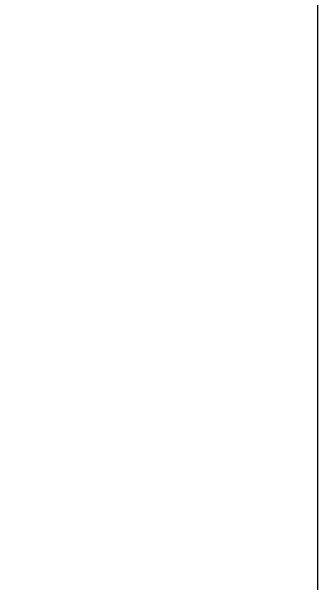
# Model space of a CAD drawing. Extents: x 36536 to 256213, y 18389 to 106449.
# Drawn here: x 250775 to 251807, y 82581 to 84513 of the extents above; entities that cross this region are included whole.
import ezdxf

# ---------------------------------------------------------------- set-up
doc = ezdxf.new("R2010")
doc.units = 0
doc.header["$LTSCALE"] = 1000
doc.header["$MEASUREMENT"] = 0

msp = doc.modelspace()

# ---------------------------------------------------------------- linework, layer by layer
msp.add_lwpolyline([(244784.3298187787, 84980.3479369912), (251807.1893522392, 84980.3479369912), (251807.1893522392, 79522.10815399594), (244784.3298187787, 79522.10815399594)], close=True)

doc.saveas('drawing.dxf')
